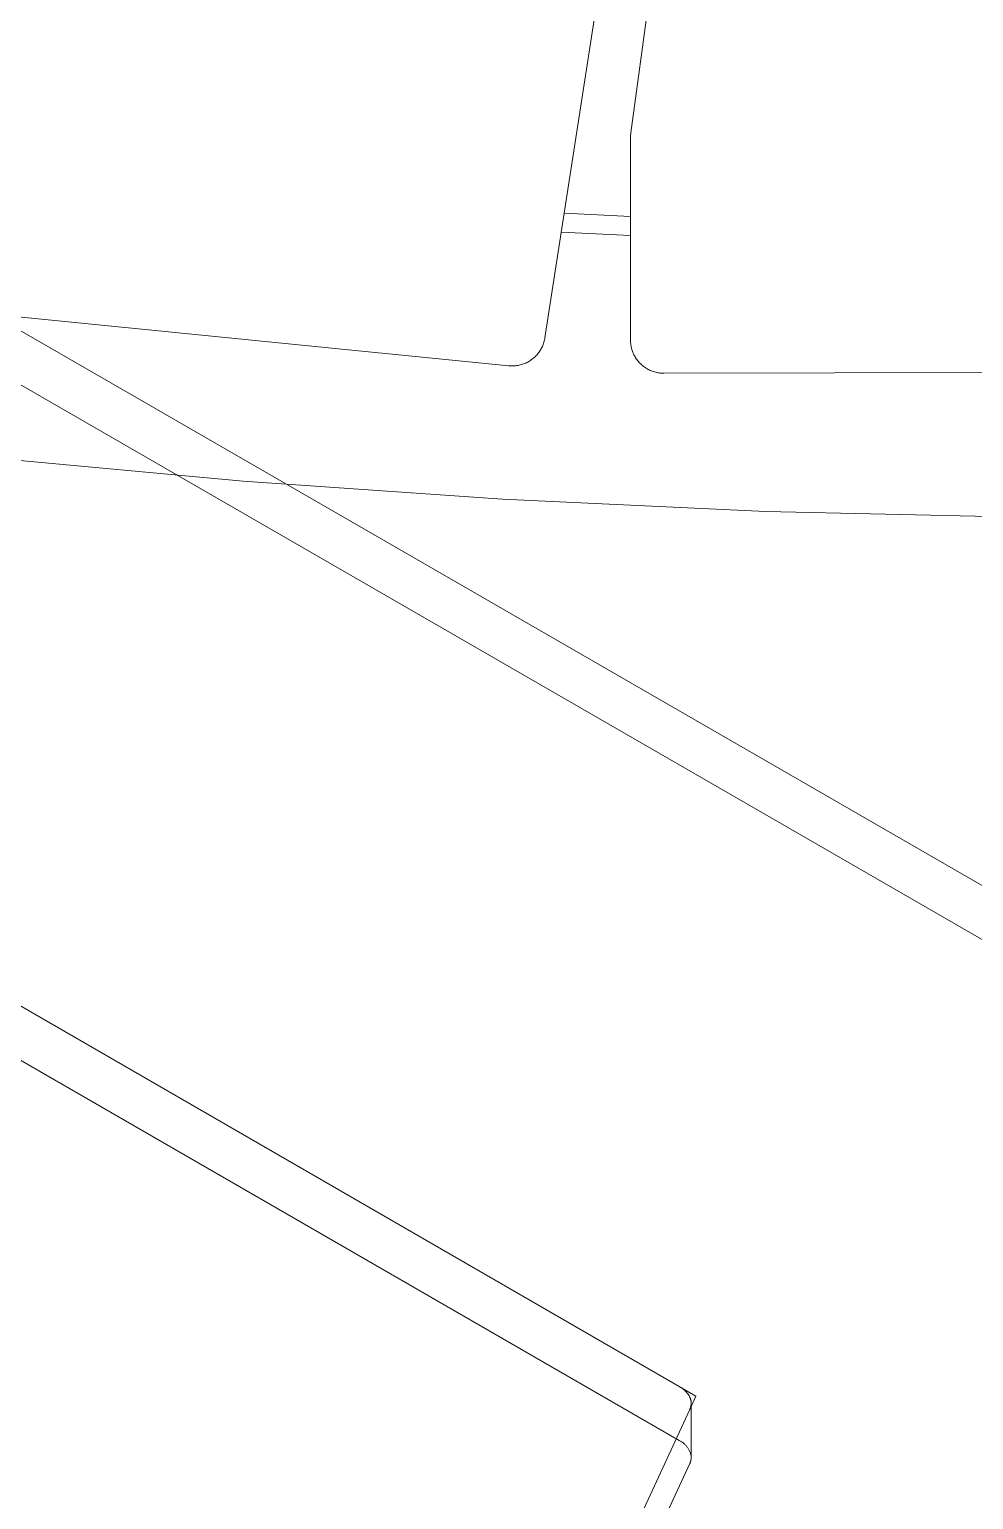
# Model space of a CAD drawing. Header units: inches. Extents: x -4 to 200, y 0 to 129.
# Drawn here: x 166.74 to 170.74, y 89.85 to 96.1 of the extents above; entities that cross this region are included whole.
import ezdxf

# ---------------------------------------------------------------- set-up
doc = ezdxf.new("R2010")
doc.units = ezdxf.units.IN
doc.layers.add('ZANO_R', color=7, linetype='Continuous', lineweight=0)

msp = doc.modelspace()

# ---------------------------------------------------------------- linework, layer by layer
at = {"layer": 'ZANO_R'}
for p, q in [((169.28745, 95.6563), (170.57355, 105.09103)), ((170.37759, 104.21325), (168.92316, 94.78666)), ((169.28616, 95.63732), (169.28624, 95.64208)), ((169.28616, 94.77697), (169.28616, 95.63732)), ((169.28624, 95.64208), (169.28648, 95.64683)), ((169.28648, 95.64683), (169.28688, 95.65157)), ((169.28688, 95.65157), (169.28745, 95.6563)), ((165.62903, 95.43374), (171.97586, 91.7694)), ((169.00477, 95.31565), (169.28616, 95.30171)), ((165.62903, 95.20432), (171.97586, 91.53997)), ((169.28616, 95.22033), (168.99231, 95.23486)), ((168.77037, 94.66828), (164.47199, 95.09673)), ((168.90777, 94.74104), (168.90538, 94.73682)), ((168.91001, 94.74533), (168.90777, 94.74104)), ((168.9121, 94.74971), (168.91001, 94.74533)), ((168.91403, 94.75415), (168.9121, 94.74971)), ((168.91582, 94.75865), (168.91403, 94.75415)), ((168.91744, 94.76322), (168.91582, 94.75865)), ((168.91891, 94.76783), (168.91744, 94.76322)), ((168.92021, 94.77248), (168.91891, 94.76783)), ((168.92136, 94.77717), (168.92021, 94.77248)), ((168.92234, 94.7819), (168.92136, 94.77717)), ((168.92316, 94.78666), (168.92234, 94.7819)), ((169.28616, 94.7761), (169.28616, 94.77697)), ((169.28628, 94.77121), (169.28616, 94.7761)), ((169.28656, 94.76633), (169.28628, 94.77121)), ((169.28702, 94.76146), (169.28656, 94.76633)), ((169.28764, 94.75661), (169.28702, 94.76146)), ((169.28844, 94.75178), (169.28764, 94.75661)), ((169.2894, 94.74699), (169.28844, 94.75178)), ((169.29052, 94.74223), (169.2894, 94.74699)), ((169.29182, 94.73751), (169.29052, 94.74223)), ((168.84134, 94.67969), (168.83687, 94.6778)), ((168.84573, 94.68173), (168.84134, 94.67969)), ((168.85005, 94.68392), (168.84573, 94.68173)), ((168.85429, 94.68626), (168.85005, 94.68392)), ((168.85845, 94.68875), (168.85429, 94.68626)), ((168.86252, 94.69138), (168.85845, 94.68875)), ((168.8665, 94.69414), (168.86252, 94.69138)), ((168.87038, 94.69705), (168.8665, 94.69414)), ((168.87416, 94.70008), (168.87038, 94.69705)), ((168.87783, 94.70324), (168.87416, 94.70008)), ((168.88139, 94.70653), (168.87783, 94.70324)), ((168.88483, 94.70994), (168.88139, 94.70653)), ((168.88816, 94.71346), (168.88483, 94.70994)), ((168.89136, 94.7171), (168.88816, 94.71346)), ((168.89443, 94.72085), (168.89136, 94.7171)), ((168.89737, 94.72469), (168.89443, 94.72085)), ((168.90018, 94.72864), (168.89737, 94.72469)), ((168.90285, 94.73269), (168.90018, 94.72864)), ((168.90538, 94.73682), (168.90285, 94.73269)), ((169.29327, 94.73284), (169.29182, 94.73751)), ((169.29489, 94.72823), (169.29327, 94.73284)), ((169.29666, 94.72367), (169.29489, 94.72823)), ((169.2986, 94.71918), (169.29666, 94.72367)), ((169.30069, 94.71475), (169.2986, 94.71918)), ((169.30293, 94.71041), (169.30069, 94.71475)), ((169.30532, 94.70614), (169.30293, 94.71041)), ((169.30786, 94.70196), (169.30532, 94.70614)), ((169.31054, 94.69787), (169.30786, 94.70196)), ((169.31337, 94.69388), (169.31054, 94.69787)), ((169.31633, 94.68999), (169.31337, 94.69388)), ((169.31942, 94.6862), (169.31633, 94.68999)), ((169.32265, 94.68252), (169.31942, 94.6862)), ((169.326, 94.67896), (169.32265, 94.68252)), ((169.32947, 94.67551), (169.326, 94.67896)), ((168.7752, 94.66789), (168.77037, 94.66828)), ((168.78004, 94.66766), (168.7752, 94.66789)), ((168.78488, 94.66759), (168.78004, 94.66766)), ((168.78973, 94.6677), (168.78488, 94.66759)), ((168.79457, 94.66797), (168.78973, 94.6677)), ((168.79939, 94.6684), (168.79457, 94.66797)), ((168.8042, 94.66901), (168.79939, 94.6684)), ((168.80898, 94.66977), (168.8042, 94.66901)), ((168.81374, 94.67071), (168.80898, 94.66977)), ((168.81846, 94.6718), (168.81374, 94.67071)), ((168.82314, 94.67306), (168.81846, 94.6718)), ((168.82777, 94.67448), (168.82314, 94.67306)), ((168.83235, 94.67606), (168.82777, 94.67448)), ((168.83687, 94.6778), (168.83235, 94.67606)), ((169.33306, 94.67219), (169.32947, 94.67551)), ((169.33677, 94.669), (169.33306, 94.67219)), ((169.34058, 94.66593), (169.33677, 94.669)), ((169.3445, 94.66301), (169.34058, 94.66593)), ((169.34851, 94.66021), (169.3445, 94.66301)), ((169.35263, 94.65757), (169.34851, 94.66021)), ((169.35683, 94.65506), (169.35263, 94.65757)), ((169.36111, 94.6527), (169.35683, 94.65506)), ((169.36548, 94.6505), (169.36111, 94.6527)), ((169.36992, 94.64845), (169.36548, 94.6505)), ((169.37442, 94.64655), (169.36992, 94.64845)), ((169.379, 94.64481), (169.37442, 94.64655)), ((169.38363, 94.64323), (169.379, 94.64481)), ((169.38831, 94.64181), (169.38363, 94.64323)), ((169.39303, 94.64056), (169.38831, 94.64181)), ((169.3978, 94.63947), (169.39303, 94.64056)), ((169.40261, 94.63855), (169.3978, 94.63947)), ((169.40744, 94.6378), (169.40261, 94.63855)), ((169.4123, 94.63722), (169.40744, 94.6378)), ((169.41717, 94.6368), (169.4123, 94.63722)), ((169.42205, 94.63655), (169.41717, 94.6368)), ((169.42694, 94.63648), (169.42205, 94.63655)), ((173.78889, 94.64548), (169.42694, 94.63648)), ((166.56415, 94.27804), (167.64282, 94.17791)), ((167.64282, 94.17791), (168.7425, 94.10151)), ((168.7425, 94.10151), (169.86106, 94.05001)), ((169.86106, 94.05001), (170.99616, 94.02452)), ((169.49232, 90.33544), (164.21184, 93.38413)), ((169.49232, 90.10602), (164.21184, 93.15471)), ((169.49232, 90.33544), (169.56402, 90.29405)), ((169.49978, 90.33086), (169.49616, 90.33316)), ((169.5033, 90.32849), (169.49978, 90.33086)), ((169.50672, 90.32603), (169.5033, 90.32849)), ((169.51003, 90.3235), (169.50672, 90.32603)), ((169.51321, 90.32089), (169.51003, 90.3235)), ((169.51627, 90.31822), (169.51321, 90.32089)), ((169.51775, 90.31685), (169.51627, 90.31822)), ((169.51919, 90.31547), (169.51775, 90.31685)), ((169.5206, 90.31408), (169.51919, 90.31547)), ((169.52197, 90.31266), (169.5206, 90.31408)), ((169.52331, 90.31124), (169.52197, 90.31266)), ((169.52461, 90.3098), (169.52331, 90.31124)), ((169.52587, 90.30834), (169.52461, 90.3098)), ((169.52709, 90.30687), (169.52587, 90.30834)), ((169.52827, 90.30538), (169.52709, 90.30687)), ((169.52941, 90.30389), (169.52827, 90.30538)), ((169.53051, 90.30238), (169.52941, 90.30389)), ((169.53157, 90.30086), (169.53051, 90.30238)), ((169.53259, 90.29933), (169.53157, 90.30086)), ((169.53357, 90.29779), (169.53259, 90.29933)), ((169.5345, 90.29623), (169.53357, 90.29779)), ((169.53539, 90.29467), (169.5345, 90.29623)), ((169.53624, 90.2931), (169.53539, 90.29467)), ((169.53704, 90.29152), (169.53624, 90.2931)), ((169.5378, 90.28994), (169.53704, 90.29152)), ((169.53851, 90.28835), (169.5378, 90.28994)), ((169.53918, 90.28675), (169.53851, 90.28835)), ((169.53981, 90.28514), (169.53918, 90.28675)), ((169.56402, 90.29405), (169.53919, 90.24056)), ((169.54038, 90.28353), (169.53981, 90.28514)), ((169.54092, 90.28192), (169.54038, 90.28353)), ((169.5414, 90.2803), (169.54092, 90.28192)), ((169.54123, 90.2466), (169.54167, 90.24815)), ((169.54184, 90.27868), (169.5414, 90.2803)), ((169.54167, 90.24815), (169.54207, 90.24971)), ((169.54224, 90.27706), (169.54184, 90.27868)), ((169.54207, 90.24971), (169.54243, 90.25128)), ((169.54259, 90.27544), (169.54224, 90.27706)), ((169.54243, 90.25128), (169.54274, 90.25286)), ((169.54289, 90.27381), (169.54259, 90.27544)), ((169.54274, 90.25286), (169.54302, 90.25444)), ((169.54315, 90.27218), (169.54289, 90.27381)), ((169.54302, 90.25444), (169.54325, 90.25603)), ((169.54336, 90.27056), (169.54315, 90.27218)), ((169.54325, 90.25603), (169.54344, 90.25763)), ((169.54353, 90.26893), (169.54336, 90.27056)), ((169.54344, 90.25763), (169.54359, 90.25923)), ((169.54365, 90.26731), (169.54353, 90.26893)), ((169.54359, 90.25923), (169.54369, 90.26084)), ((169.54373, 90.26569), (169.54365, 90.26731)), ((169.54369, 90.26084), (169.54375, 90.26245)), ((169.54376, 90.26407), (169.54373, 90.26569)), ((169.54375, 90.26245), (169.54376, 90.26407)), ((169.54376, 90.26329), (169.54376, 90.03432)), ((167.72608, 86.33385), (169.53778, 90.23751)), ((169.53778, 90.23751), (169.53845, 90.23899)), ((169.53845, 90.23899), (169.53908, 90.24049)), ((169.53908, 90.24049), (169.53967, 90.24201)), ((169.53967, 90.24201), (169.54023, 90.24353)), ((169.54023, 90.24353), (169.54075, 90.24506)), ((169.54075, 90.24506), (169.54123, 90.2466)), ((169.49511, 90.10468), (169.49232, 90.10602)), ((169.49784, 90.10325), (169.49511, 90.10468)), ((169.50052, 90.10172), (169.49784, 90.10325)), ((169.50315, 90.1001), (169.50052, 90.10172)), ((169.50573, 90.0984), (169.50315, 90.1001)), ((169.50824, 90.0966), (169.50573, 90.0984)), ((169.51069, 90.09472), (169.50824, 90.0966)), ((169.51307, 90.09276), (169.51069, 90.09472)), ((169.51539, 90.09072), (169.51307, 90.09276)), ((169.51763, 90.0886), (169.51539, 90.09072)), ((169.5198, 90.0864), (169.51763, 90.0886)), ((169.52189, 90.08413), (169.5198, 90.0864)), ((169.5239, 90.08179), (169.52189, 90.08413)), ((169.52583, 90.07938), (169.5239, 90.08179)), ((169.52768, 90.0769), (169.52583, 90.07938)), ((169.52944, 90.07437), (169.52768, 90.0769)), ((169.53111, 90.07177), (169.52944, 90.07437)), ((169.53269, 90.06912), (169.53111, 90.07177)), ((169.53418, 90.06642), (169.53269, 90.06912)), ((169.53558, 90.06366), (169.53418, 90.06642)), ((169.53688, 90.06086), (169.53558, 90.06366)), ((169.53808, 90.05802), (169.53688, 90.06086)), ((167.21468, 85.00249), (169.53778, 90.00808)), ((169.53778, 90.00808), (169.53864, 90.00998)), ((169.53919, 90.05514), (169.53808, 90.05802)), ((169.53864, 90.00998), (169.53944, 90.01191)), ((169.5402, 90.05222), (169.53919, 90.05514)), ((169.53944, 90.01191), (169.54017, 90.01386)), ((169.54017, 90.01386), (169.54084, 90.01584)), ((169.5411, 90.04927), (169.5402, 90.05222)), ((169.54084, 90.01584), (169.54144, 90.01784)), ((169.5419, 90.04629), (169.5411, 90.04927)), ((169.54144, 90.01784), (169.54197, 90.01986)), ((169.5426, 90.04328), (169.5419, 90.04629)), ((169.54197, 90.01986), (169.54243, 90.02189)), ((169.54243, 90.02189), (169.54283, 90.02394)), ((169.5432, 90.04025), (169.5426, 90.04328)), ((169.54283, 90.02394), (169.54315, 90.026)), ((169.54315, 90.026), (169.54341, 90.02807)), ((169.54369, 90.0372), (169.5432, 90.04025)), ((169.54341, 90.02807), (169.5436, 90.03015)), ((169.5436, 90.03015), (169.54371, 90.03224)), ((169.54371, 90.03224), (169.54376, 90.03432))]:
    msp.add_line(p, q, dxfattribs=at)

doc.saveas('drawing.dxf')
